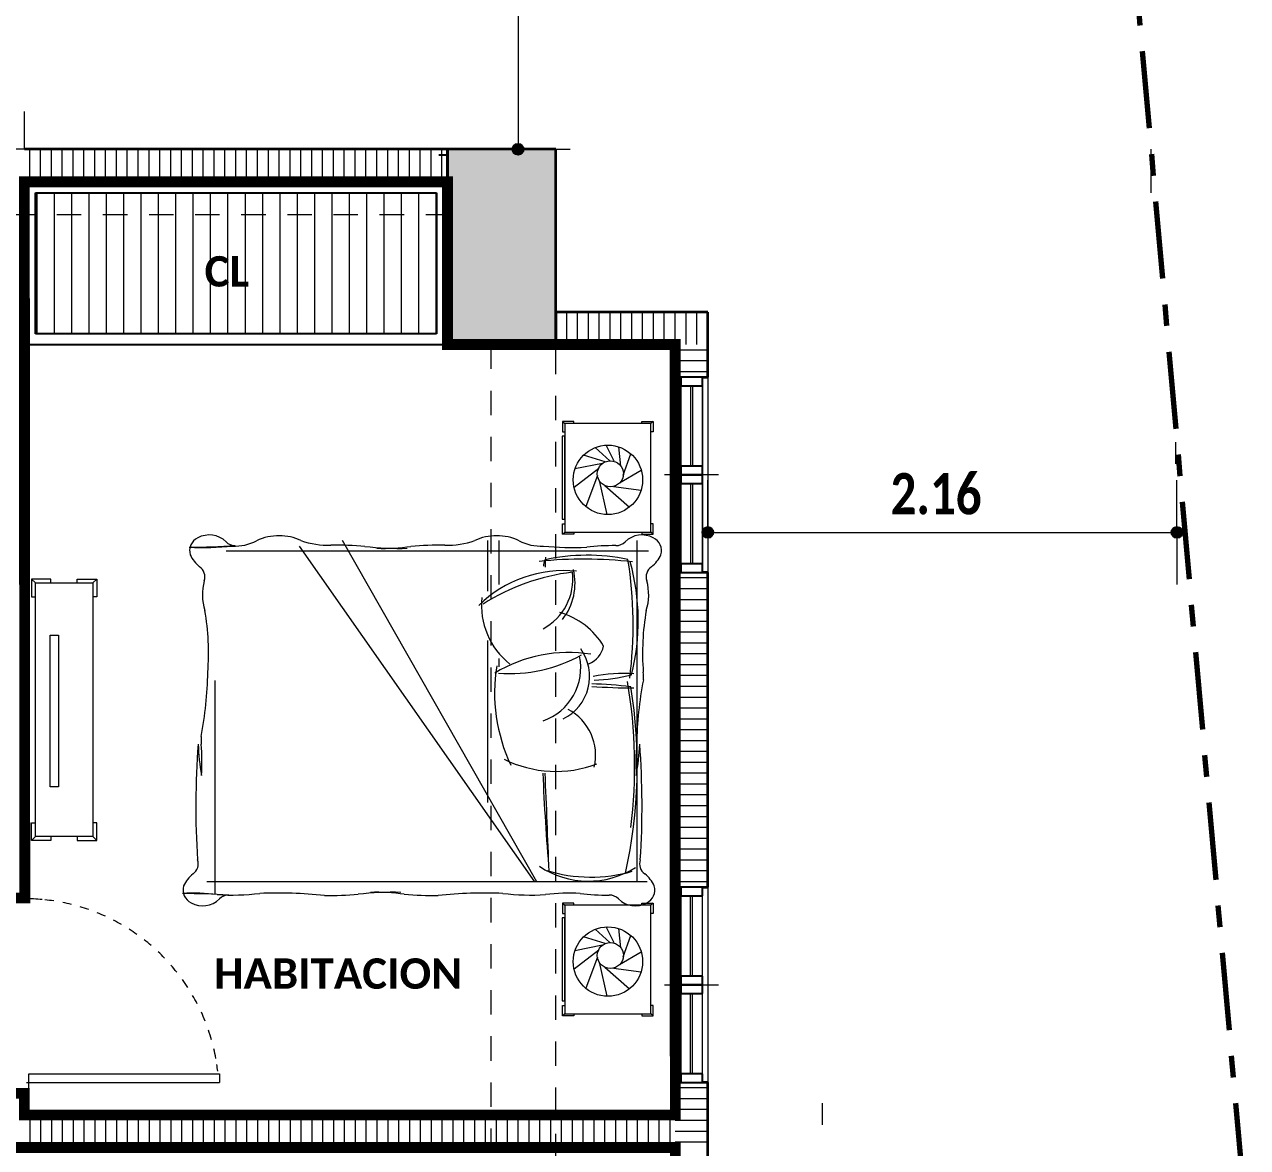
# Model space of a CAD drawing. Header units: metres. Extents: x -144 to 1000, y -717 to 29.
# Drawn here: x 844.81 to 850.45, y -552.97 to -547.79 of the extents above; entities that cross this region are included whole.
import ezdxf

# ---------------------------------------------------------------- set-up
doc = ezdxf.new("R2010")
doc.units = ezdxf.units.M
doc.linetypes.add('basculante modificado', pattern=[0.18, 0.1125, -0.0675])
doc.linetypes.add('Dash Dot 3_16_', pattern=[0.595313, 0.357187, -0.119063, 0, -0.119063])
doc.layers.get('0').update_dxf_attribs({"color": 1})
doc.layers.add('00-MEDICION', color=30, linetype='Continuous')
for name, color, linetype, lineweight in [('A-ANNO-DIMS', 1, 'Continuous', 9), ('A-DETL', 1, 'Continuous', 9), ('A-DETL-GENF', 1, 'Continuous', 9), ('A-DETL-THIN', 1, 'Continuous', 9), ('A-DOOR', 1, 'Continuous', 9), ('A-FLOR', 2, 'Continuous', 9), ('A-GENM', 1, 'Continuous', 9), ('A-GLAZ', 1, 'Continuous', 9), ('A-WALL', 4, 'Continuous', 9), ('G-ANNO-TEXT', 2, 'Continuous', 9), ('I-FURN', 2, 'Continuous', 9), ('S-COLS', 7, 'Continuous', 9)]:
    doc.layers.add(name, color=color, linetype=linetype, lineweight=lineweight)
doc.layers.add('A-WALL-PATT', color=7, linetype='Continuous', lineweight=35, true_color=0x9c9c9c)
doc.styles.add('Calibri_B', font='calibrib.ttf', dxfattribs={"height": 0.165})
doc.styles.add('Calibri_B_7', font='calibrib.ttf', dxfattribs={"width": 0.8, "height": 0.18})

# ---------------------------------------------------------------- blocks, each defined once
blk = doc.blocks.new('H')
at = {"layer": 'S-COLS', "true_color": 0x5c5c5c}
h = blk.add_hatch(color=251, dxfattribs=at)
h.paths.add_polyline_path([(850.9115, -509.2755), (851.4115, -509.2755), (851.4115, -508.3755), (850.9115, -508.3755), (850.9115, -508.8647)])
h.paths.add_polyline_path([(833.1867, -509.2755), (833.6117, -509.2755), (833.6117, -508.3755), (833.1117, -508.3755), (833.1117, -509.2755), (833.1239, -509.2755)])
h.paths.add_polyline_path([(841.3117, -509.2754), (841.3117, -508.3754), (840.8117, -508.3754), (840.8117, -509.2754)])
h.paths.add_polyline_path([(847.6117, -501.5754), (847.6118, -501.5754), (847.6115, -498.4254), (847.1118, -498.4255), (847.1118, -501.5754), (847.4617, -501.5754)])
h.paths.add_polyline_path([(833.4615, -501.5754), (833.6116, -501.5754), (833.6116, -500.8755), (833.1116, -500.8755), (833.1116, -501.5754), (833.4596, -501.5754)])
h.paths.add_polyline_path([(839.0113, -501.5754), (839.0117, -501.5752), (839.0113, -501.0755), (837.3115, -501.0755), (837.3115, -498.9255), (839.0118, -498.9255), (839.0113, -498.4255), (837.0115, -498.4256), (837.0116, -501.5754), (838.8616, -501.5754)])
h.paths.add_polyline_path([(840.8117, -501.5754), (841.3117, -501.5754), (841.3117, -500.6754), (840.8117, -500.6754), (840.8117, -501.4679)])
h.paths.add_polyline_path([(851.0118, -501.5754), (851.4118, -501.5754), (851.4118, -500.8755), (851.0118, -500.8755), (851.0118, -501.4679)])
h.paths.add_polyline_path([(841.1617, -499.3255), (841.3118, -499.3255), (841.3118, -498.4255), (840.8118, -498.4255), (840.8118, -499.3255), (841.0117, -499.3255)])
h.paths.add_polyline_path([(833.1115, -499.1255), (833.6115, -499.1255), (833.6115, -498.4244), (833.1115, -498.4255), (833.1115, -498.636)])
h.paths.add_polyline_path([(851.2874, -499.1255), (851.4118, -499.1255), (851.4118, -498.4244), (851.0118, -498.4255), (851.0118, -499.1255), (851.2617, -499.1255)])
h.paths.add_polyline_path([(841.0117, -490.4255), (841.3117, -490.4255), (841.3117, -489.5255), (840.8117, -489.5255), (840.8117, -490.4255)])
h.paths.add_polyline_path([(851.4117, -490.4255), (851.4117, -489.5255), (850.9117, -489.5255), (850.9117, -490.4255), (851.3467, -490.4255)])
h.paths.add_polyline_path([(833.3117, -489.8255), (834.2117, -489.8255), (834.2117, -489.3255), (833.3117, -489.3255), (833.3117, -489.7155)])
at = {"layer": 'A-DETL', "color": 7, "linetype": 'Dash Dot 3_16_', "lineweight": 70}
blk.add_line((853.8068, -485.6102), (856.2072, -512.684), dxfattribs=at)
at = {"layer": 'A-DETL', "color": 7, "linetype": 'basculante modificado'}
for p, q in [((850.9117, -489.5255), (841.3117, -489.5255)), ((844.0116, -489.8255), (850.9117, -489.8255)), ((851.1117, -490.4255), (851.1117, -498.4244)), ((851.4117, -498.4244), (851.4117, -490.4255))]:
    blk.add_line(p, q, dxfattribs=at)
at = {"layer": 'A-DETL', "color": 253, "true_color": 0xb6b6b6}
for p, q in [((854.154, -489.5257), (854.154, -489.7257)), ((854.2666, -490.8755), (854.2666, -490.9755)), ((852.6389, -493.921), (852.6389, -494.021))]:
    blk.add_line(p, q, dxfattribs=at)
at = {"layer": 'A-DETL-GENF', "color": 251, "true_color": 0x535353}
for p, q in [((849.0203, -490.3755), (849.0203, -489.7257)), ((849.1003, -490.3755), (849.1003, -489.7257)), ((849.1803, -490.3755), (849.1803, -489.7257)), ((849.2603, -490.3755), (849.2603, -489.7257)), ((849.3403, -490.3755), (849.3403, -489.7257)), ((849.4203, -490.3755), (849.4203, -489.7257)), ((849.5003, -490.3755), (849.5003, -489.7257)), ((849.5803, -490.3755), (849.5803, -489.7257)), ((849.6603, -490.3755), (849.6603, -489.7257)), ((849.7403, -490.3755), (849.7403, -489.7257)), ((849.8203, -490.3755), (849.8203, -489.7257)), ((849.9003, -490.3755), (849.9003, -489.7257)), ((849.9803, -490.3755), (849.9803, -489.7257)), ((850.0603, -490.3755), (850.0603, -489.7257)), ((850.1403, -490.3755), (850.1403, -489.7257)), ((850.2203, -490.3755), (850.2203, -489.7257)), ((850.3003, -490.3755), (850.3003, -489.7257)), ((850.3803, -490.3755), (850.3803, -489.7257)), ((850.4603, -490.3755), (850.4603, -489.7257)), ((850.5403, -490.3755), (850.5403, -489.7257)), ((850.6203, -490.3755), (850.6203, -489.7257)), ((850.7003, -490.3755), (850.7003, -489.7257)), ((850.7803, -490.3755), (850.7803, -489.7257)), ((850.8603, -490.3755), (850.8603, -489.7257))]:
    blk.add_line(p, q, dxfattribs=at)
at = {"layer": 'A-DETL-GENF', "lineweight": 25}
for p, q in [((851.9867, -490.5755), (851.9867, -490.6155)), ((852.0867, -490.5755), (851.9867, -490.5755)), ((852.0867, -490.6155), (852.0867, -490.5755)), ((851.9867, -490.6155), (852.0867, -490.6155)), ((851.9867, -490.9855), (851.9867, -491.0255)), ((852.0867, -490.9855), (851.9867, -490.9855)), ((851.9867, -491.0255), (851.9867, -491.0655)), ((852.0867, -491.0255), (851.9867, -491.0255)), ((851.9867, -491.0255), (852.0867, -491.0255)), ((852.0867, -491.0255), (852.0867, -490.9855)), ((852.0867, -491.0655), (852.0867, -491.0255)), ((851.9867, -491.0655), (852.0867, -491.0655)), ((851.9867, -491.4355), (851.9867, -491.4755)), ((852.0867, -491.4355), (851.9867, -491.4355)), ((851.9867, -491.4755), (852.0867, -491.4755)), ((852.0867, -491.4755), (852.0867, -491.4355)), ((851.9867, -492.9257), (851.9867, -492.9657)), ((852.0867, -492.9257), (851.9867, -492.9257)), ((852.0867, -492.9657), (852.0867, -492.9257)), ((851.9867, -492.9657), (852.0867, -492.9657)), ((851.9867, -493.3357), (851.9867, -493.3757)), ((852.0867, -493.3357), (851.9867, -493.3357)), ((852.0867, -493.3757), (852.0867, -493.3357)), ((851.9867, -493.3757), (852.0867, -493.3757)), ((851.9867, -493.3757), (851.9867, -493.4157)), ((852.0867, -493.3757), (851.9867, -493.3757)), ((852.0867, -493.4157), (852.0867, -493.3757)), ((851.9867, -493.4157), (852.0867, -493.4157)), ((851.9867, -493.7857), (851.9867, -493.8257)), ((852.0867, -493.7857), (851.9867, -493.7857)), ((852.0867, -493.8257), (852.0867, -493.7857)), ((851.9867, -493.8257), (852.0867, -493.8257))]:
    blk.add_line(p, q, dxfattribs=at)
at = {"layer": 'A-DETL-GENF'}
for p, q in [((851.9867, -490.6155), (851.9867, -490.9855)), ((852.0317, -490.6155), (852.0317, -490.9855)), ((852.0417, -490.6155), (852.0417, -490.9855)), ((852.0867, -490.6155), (852.0867, -490.9855)), ((851.9867, -491.0655), (851.9867, -491.4355)), ((852.0317, -491.0655), (852.0317, -491.4355)), ((852.0417, -491.0655), (852.0417, -491.4355)), ((852.0867, -491.0655), (852.0867, -491.4355)), ((851.9867, -493.3357), (851.9867, -492.9657)), ((852.0317, -493.3357), (852.0317, -492.9657)), ((852.0417, -493.3357), (852.0417, -492.9657)), ((852.0867, -493.3357), (852.0867, -492.9657)), ((851.9867, -493.7857), (851.9867, -493.4157)), ((852.0317, -493.7857), (852.0317, -493.4157)), ((852.0417, -493.7857), (852.0417, -493.4157)), ((852.0867, -493.7857), (852.0867, -493.4157))]:
    blk.add_line(p, q, dxfattribs=at)
at = {"layer": 'A-DETL-THIN'}
for p, q in [((850.8617, -489.7257), (849.0128, -489.7257)), ((849.0128, -489.7257), (849.0128, -490.3755)), ((850.8617, -490.3755), (850.8617, -489.7257)), ((849.0128, -490.3755), (850.8617, -490.3755))]:
    blk.add_line(p, q, dxfattribs=at)
at = {"layer": 'A-DOOR', "lineweight": 15}
for p, q in [((848.9817, -493.7857), (849.8617, -493.7857)), ((848.9817, -493.8607), (848.9817, -493.7857)), ((849.8617, -493.7857), (849.8617, -493.8257)), ((848.9717, -493.8257), (849.8617, -493.8257)), ((848.9717, -493.8607), (848.9817, -493.8607)), ((848.9717, -493.8757), (848.9717, -493.8607))]:
    blk.add_line(p, q, dxfattribs=at)
at = {"layer": 'A-DOOR'}
for start, end in [(84.8602, 90), (81.4009, 84.0571), (76.0919, 78.7462), (70.7809, 73.4371), (65.4605, 68.1223), (60.1233, 62.7944), (54.7622, 57.4462), (49.3702, 52.0705), (43.9406, 46.6605), (38.4672, 41.2097), (32.9441, 35.7122), (27.366, 30.1622), (21.7283, 24.5549), (15.8316, 18.8857), (10.2582, 13.1511), (10.2582, 13.1511), (6.4594, 8.45)]:
    blk.add_arc((848.9638, -493.8742), 0.8947, start, end, dxfattribs=at)
at = {"layer": 'A-FLOR'}
blk.add_line((848.9628, -489.5255), (848.9628, -489.3507), dxfattribs=at)
at = {"layer": 'A-GENM', "lineweight": 25}
for p, q in [((848.9628, -489.6757), (848.9628, -490.4255)), ((850.9117, -489.6757), (848.9628, -489.6757)), ((850.9117, -490.4255), (850.9117, -489.6757)), ((849.0128, -490.3755), (849.0128, -489.7257)), ((849.0128, -489.7257), (850.8617, -489.7257)), ((850.8617, -489.7257), (850.8617, -490.3755)), ((850.8617, -490.3755), (849.0128, -490.3755)), ((848.9628, -490.4255), (850.9117, -490.4255))]:
    blk.add_line(p, q, dxfattribs=at)
at = {"layer": 'A-GLAZ'}
for p, q in [((852.0867, -490.5755), (851.9867, -490.5755)), ((851.9867, -490.5755), (851.9867, -491.0255)), ((852.0867, -491.0255), (852.0867, -490.5755)), ((852.1617, -491.0255), (851.9117, -491.0255)), ((852.0867, -491.0255), (851.9867, -491.0255)), ((851.9867, -491.0255), (851.9867, -491.4755)), ((852.0867, -491.0255), (851.9867, -491.0255)), ((852.0867, -491.4755), (852.0867, -491.0255)), ((852.0867, -491.4755), (851.9867, -491.4755)), ((851.9867, -492.9257), (852.0867, -492.9257)), ((851.9867, -492.9257), (851.9867, -493.3757)), ((852.0867, -493.3757), (852.0867, -492.9257)), ((851.9117, -493.3757), (852.1617, -493.3757)), ((851.9867, -493.3757), (852.0867, -493.3757)), ((851.9867, -493.3757), (852.0867, -493.3757)), ((851.9867, -493.3757), (851.9867, -493.8257)), ((852.0867, -493.8257), (852.0867, -493.3757)), ((851.9867, -493.8257), (852.0867, -493.8257))]:
    blk.add_line(p, q, dxfattribs=at)
at = {"layer": 'A-WALL', "lineweight": 35}
for p, q in [((850.9117, -489.5255), (848.9617, -489.5255)), ((850.9117, -489.6755), (850.9117, -489.5255)), ((848.9617, -489.6755), (850.9117, -489.6755)), ((852.1117, -490.2755), (851.4117, -490.2755)), ((851.4117, -490.2755), (851.4117, -490.4255)), ((852.1117, -490.5755), (852.1117, -490.2755)), ((851.4117, -490.4255), (851.9617, -490.4255)), ((851.9617, -490.4255), (851.9617, -490.5755)), ((851.9617, -490.5755), (851.9867, -490.5755)), ((852.0867, -490.5755), (852.1117, -490.5755)), ((851.9617, -491.4755), (851.9617, -492.9257)), ((851.9867, -491.4755), (851.9617, -491.4755)), ((852.1117, -491.4755), (852.0867, -491.4755)), ((852.1117, -492.9257), (852.1117, -491.4755)), ((851.9617, -492.9257), (851.9867, -492.9257)), ((852.0867, -492.9257), (852.1117, -492.9257)), ((851.9617, -493.8257), (851.9617, -493.9757)), ((851.9867, -493.8257), (851.9617, -493.8257)), ((852.1117, -493.8257), (852.0867, -493.8257)), ((852.1117, -494.6244), (852.1117, -493.8257)), ((851.9617, -493.9757), (848.9617, -493.9757))]:
    blk.add_line(p, q, dxfattribs=at)
at = {"layer": 'A-WALL'}
for p, q in [((851.9617, -491.4755), (851.9617, -490.5755)), ((852.1117, -490.5755), (852.1117, -491.4755)), ((851.9617, -493.8257), (851.9617, -492.9257)), ((852.1117, -492.9257), (852.1117, -493.8257))]:
    blk.add_line(p, q, dxfattribs=at)
at = {"layer": 'A-WALL-PATT', "color": 8, "lineweight": 5, "true_color": 0x727272}
for p, q in [((848.9863, -489.6755), (848.9863, -489.5257)), ((849.0363, -489.6755), (849.0363, -489.5257)), ((849.0863, -489.6755), (849.0863, -489.5257)), ((849.1363, -489.6755), (849.1363, -489.5257)), ((849.1863, -489.6755), (849.1863, -489.5257)), ((849.2363, -489.6755), (849.2363, -489.5257)), ((849.2863, -489.6755), (849.2863, -489.5257)), ((849.3363, -489.6755), (849.3363, -489.5256)), ((849.3863, -489.6755), (849.3863, -489.5256)), ((849.4363, -489.6755), (849.4363, -489.5256)), ((849.4863, -489.6755), (849.4863, -489.5256)), ((849.5363, -489.6755), (849.5363, -489.5256)), ((849.5863, -489.6755), (849.5863, -489.5256)), ((849.6363, -489.6755), (849.6363, -489.5256)), ((849.6863, -489.6755), (849.6863, -489.5256)), ((849.7363, -489.6755), (849.7363, -489.5256)), ((849.7863, -489.6755), (849.7863, -489.5256)), ((849.8363, -489.6755), (849.8363, -489.5256)), ((849.8863, -489.6755), (849.8863, -489.5256)), ((849.9363, -489.6755), (849.9363, -489.5256)), ((849.9863, -489.6755), (849.9863, -489.5256)), ((850.0363, -489.6755), (850.0363, -489.5256)), ((850.0863, -489.6755), (850.0863, -489.5256)), ((850.1363, -489.6755), (850.1363, -489.5256)), ((850.1863, -489.6755), (850.1863, -489.5256)), ((850.2363, -489.6755), (850.2363, -489.5256)), ((850.2863, -489.6755), (850.2863, -489.5256)), ((850.3363, -489.6755), (850.3363, -489.5255)), ((850.3863, -489.6755), (850.3863, -489.5255)), ((850.4363, -489.6755), (850.4363, -489.5255)), ((850.4863, -489.6755), (850.4863, -489.5255)), ((850.5363, -489.6755), (850.5363, -489.5255)), ((850.5863, -489.6755), (850.5863, -489.5255)), ((850.6363, -489.6755), (850.6363, -489.5255)), ((850.6863, -489.6755), (850.6863, -489.5255)), ((850.7363, -489.6755), (850.7363, -489.5255)), ((850.7863, -489.6755), (850.7863, -489.5255)), ((850.8363, -489.6755), (850.8363, -489.5255)), ((850.8863, -489.6755), (850.8863, -489.5255)), ((851.4613, -490.4255), (851.4613, -490.2755)), ((851.5113, -490.4255), (851.5113, -490.2755)), ((851.5613, -490.4255), (851.5613, -490.2755)), ((851.6113, -490.4255), (851.6113, -490.2755)), ((851.6613, -490.4255), (851.6613, -490.2755)), ((851.7113, -490.4255), (851.7113, -490.2755)), ((851.7613, -490.4255), (851.7613, -490.2755)), ((851.8113, -490.4255), (851.8113, -490.2755)), ((851.8613, -490.4255), (851.8613, -490.2755)), ((851.9113, -490.4255), (851.9113, -490.2755)), ((851.9613, -490.4255), (851.9613, -490.2755)), ((852.0113, -490.4255), (852.0113, -490.2755)), ((852.0613, -490.4255), (852.0613, -490.2755)), ((852.1113, -490.4255), (852.1113, -490.2755)), ((851.9617, -490.4496), (852.1117, -490.4496)), ((851.9617, -490.4996), (852.1117, -490.4996)), ((851.9617, -490.5496), (852.1117, -490.5496)), ((851.9617, -491.4996), (852.1117, -491.4996)), ((851.9617, -491.5496), (852.1117, -491.5496)), ((851.9617, -491.5996), (852.1117, -491.5996)), ((851.9617, -491.6496), (852.1117, -491.6496)), ((851.9617, -491.6996), (852.1117, -491.6996)), ((851.9617, -491.7496), (852.1117, -491.7496)), ((851.9617, -491.7996), (852.1117, -491.7996)), ((851.9617, -491.8496), (852.1117, -491.8496)), ((851.9617, -491.8996), (852.1117, -491.8996)), ((851.9617, -491.9496), (852.1117, -491.9496)), ((851.9617, -491.9996), (852.1117, -491.9996)), ((851.9617, -492.0496), (852.1117, -492.0496)), ((851.9617, -492.0996), (852.1117, -492.0996)), ((851.9617, -492.1496), (852.1117, -492.1496)), ((851.9617, -492.1996), (852.1117, -492.1996)), ((851.9617, -492.2496), (852.1117, -492.2496)), ((851.9617, -492.2996), (852.1117, -492.2996)), ((851.9617, -492.3496), (852.1117, -492.3496)), ((851.9617, -492.3996), (852.1117, -492.3996)), ((851.9617, -492.4496), (852.1117, -492.4496)), ((851.9617, -492.4996), (852.1117, -492.4996)), ((851.9617, -492.5496), (852.1117, -492.5496)), ((851.9617, -492.5996), (852.1117, -492.5996)), ((851.9617, -492.6496), (852.1117, -492.6496)), ((851.9617, -492.6996), (852.1117, -492.6996)), ((851.9617, -492.7496), (852.1117, -492.7496)), ((851.9617, -492.7996), (852.1117, -492.7996)), ((851.9617, -492.8496), (852.1117, -492.8496)), ((851.9617, -492.8996), (852.1117, -492.8996)), ((851.9617, -493.8496), (852.1117, -493.8496)), ((851.9617, -493.8996), (852.1117, -493.8996)), ((851.9617, -493.9496), (852.1117, -493.9496)), ((848.9863, -493.9757), (848.9863, -494.1257)), ((849.0363, -493.9757), (849.0363, -494.1257)), ((849.0863, -493.9757), (849.0863, -494.1257)), ((849.1363, -493.9757), (849.1363, -494.1257)), ((849.1863, -493.9757), (849.1863, -494.1257)), ((849.2363, -493.9757), (849.2363, -494.1257)), ((849.2863, -493.9757), (849.2863, -494.1257)), ((849.3363, -493.9757), (849.3363, -494.1257)), ((849.3863, -493.9757), (849.3863, -494.1257)), ((849.4363, -493.9757), (849.4363, -494.1257)), ((849.4863, -493.9757), (849.4863, -494.1257)), ((849.5363, -493.9757), (849.5363, -494.1257)), ((849.5863, -493.9757), (849.5863, -494.1257)), ((849.6363, -493.9757), (849.6363, -494.1257)), ((849.6863, -493.9757), (849.6863, -494.1257)), ((849.7363, -493.9757), (849.7363, -494.1257)), ((849.7863, -493.9757), (849.7863, -494.1257)), ((849.8363, -493.9757), (849.8363, -494.1257)), ((849.8863, -493.9757), (849.8863, -494.1257)), ((849.9363, -493.9757), (849.9363, -494.1257)), ((849.9863, -493.9757), (849.9863, -494.1257)), ((850.0363, -493.9757), (850.0363, -494.1257)), ((850.0863, -493.9757), (850.0863, -494.1257)), ((850.1363, -493.9757), (850.1363, -494.1257)), ((850.1863, -493.9757), (850.1863, -494.1257)), ((850.2363, -493.9757), (850.2363, -494.1257)), ((850.2863, -493.9757), (850.2863, -494.1257)), ((850.3363, -493.9757), (850.3363, -494.1257)), ((850.3863, -493.9757), (850.3863, -494.1257)), ((850.4363, -493.9757), (850.4363, -494.1257)), ((850.4863, -493.9757), (850.4863, -494.1257)), ((850.5363, -493.9757), (850.5363, -494.1257)), ((850.5863, -493.9757), (850.5863, -494.1257)), ((850.6363, -493.9757), (850.6363, -494.1257)), ((850.6863, -493.9757), (850.6863, -494.1257)), ((850.7363, -493.9757), (850.7363, -494.1257)), ((850.7863, -493.9757), (850.7863, -494.1257)), ((850.8363, -493.9757), (850.8363, -494.1257)), ((850.8863, -493.9757), (850.8863, -494.1257)), ((850.9363, -493.9757), (850.9363, -494.1257)), ((850.9863, -493.9757), (850.9863, -494.1257)), ((851.0363, -493.9757), (851.0363, -494.1257)), ((851.0863, -493.9757), (851.0863, -494.1257)), ((851.1363, -493.9757), (851.1363, -494.1257)), ((851.1863, -493.9757), (851.1863, -494.1257)), ((851.2363, -493.9757), (851.2363, -494.1257)), ((851.2863, -493.9757), (851.2863, -494.1257)), ((851.3363, -493.9757), (851.3363, -494.1257)), ((851.3863, -493.9757), (851.3863, -494.1257)), ((851.4363, -493.9757), (851.4363, -494.1257)), ((851.4863, -493.9757), (851.4863, -494.1257)), ((851.5363, -493.9757), (851.5363, -494.1257)), ((851.5863, -493.9757), (851.5863, -494.1257)), ((851.6363, -493.9757), (851.6363, -494.1257)), ((851.6863, -493.9757), (851.6863, -494.1257)), ((851.7363, -493.9757), (851.7363, -494.1257)), ((851.7863, -493.9757), (851.7863, -494.1257)), ((851.8363, -493.9757), (851.8363, -494.1257)), ((851.8863, -493.9757), (851.8863, -494.1257)), ((851.9363, -493.9757), (851.9363, -494.1257)), ((851.9617, -493.9996), (852.1117, -493.9996)), ((851.9617, -494.0496), (852.1117, -494.0496)), ((851.9617, -494.0996), (852.1117, -494.0996))]:
    blk.add_line(p, q, dxfattribs=at)
at = {"layer": 'I-FURN'}
for p, q in [((851.4416, -490.7795), (851.4525, -490.7894)), ((851.4416, -490.7795), (851.4416, -490.8271)), ((851.494, -490.7795), (851.4416, -490.7795)), ((851.4525, -490.7894), (851.4525, -491.2894)), ((851.8497, -490.7894), (851.4525, -490.7894)), ((851.494, -490.7894), (851.494, -490.7795)), ((851.8082, -490.7795), (851.8606, -490.7795)), ((851.8082, -490.7894), (851.8082, -490.7795)), ((851.8606, -490.7795), (851.8497, -490.7894)), ((851.8497, -491.2894), (851.8497, -490.7894)), ((851.8606, -490.7795), (851.8606, -490.8271)), ((851.4398, -490.8483), (851.4398, -491.2306)), ((851.4525, -490.8483), (851.4398, -490.8483)), ((851.4416, -490.8271), (851.4525, -490.8271)), ((851.4525, -491.2306), (851.4525, -490.8483)), ((851.8606, -490.8271), (851.8497, -490.8271)), ((851.6603, -490.961), (851.5926, -490.8998)), ((851.6794, -490.9634), (851.6439, -490.8891)), ((851.7114, -490.9863), (851.7009, -490.8969)), ((851.6257, -490.9735), (851.4993, -490.9989)), ((851.6391, -490.9657), (851.5394, -490.9346)), ((851.7221, -491.0277), (851.7569, -490.9287)), ((851.609, -490.9964), (851.4951, -491.084)), ((851.6029, -491.0284), (851.5492, -491.1722)), ((851.7053, -491.0631), (851.8048, -491.004)), ((851.6107, -491.0514), (851.6462, -491.209)), ((851.6368, -491.0752), (851.7504, -491.1746)), ((851.6777, -491.079), (851.8043, -491.0959)), ((851.4398, -491.2306), (851.4525, -491.2306)), ((851.4416, -491.2517), (851.4525, -491.2517)), ((851.4416, -491.2994), (851.4416, -491.2517)), ((851.8606, -491.2517), (851.8497, -491.2517)), ((851.8606, -491.2994), (851.8606, -491.2517)), ((851.4416, -491.2994), (851.4525, -491.2894)), ((851.494, -491.2994), (851.4416, -491.2994)), ((851.4525, -491.2894), (851.8497, -491.2894)), ((851.494, -491.2894), (851.494, -491.2994)), ((851.8082, -491.2894), (851.8082, -491.2994)), ((851.8082, -491.2994), (851.8606, -491.2994)), ((851.8606, -491.2994), (851.8497, -491.2894)), ((851.3141, -492.9019), (850.2306, -491.355)), ((851.3241, -492.9019), (850.4276, -491.3282)), ((851.0975, -491.5624), (851.0975, -491.3282)), ((851.1505, -491.5309), (851.1505, -491.3282)), ((851.7864, -491.9731), (851.7864, -491.3282)), ((851.8376, -491.3769), (849.8916, -491.3769)), ((851.7864, -492.9019), (851.7864, -491.4572)), ((848.9943, -491.5072), (848.9943, -491.5887)), ((849.0839, -491.5072), (848.9943, -491.5072)), ((848.9943, -491.5072), (849.013, -491.5242)), ((849.013, -492.6931), (849.013, -491.5242)), ((849.013, -491.5242), (849.2767, -491.5242)), ((849.0839, -491.5242), (849.0839, -491.5072)), ((849.2058, -491.5072), (849.2954, -491.5072)), ((849.2058, -491.5242), (849.2058, -491.5072)), ((849.2954, -491.5072), (849.2767, -491.5242)), ((849.2767, -491.5242), (849.2767, -492.6931)), ((849.2954, -491.5072), (849.2954, -491.5887)), ((848.9943, -491.5887), (849.013, -491.5887)), ((849.2954, -491.5887), (849.2767, -491.5887)), ((849.0802, -492.4631), (849.0802, -491.7642)), ((849.0802, -491.7642), (849.1194, -491.7642)), ((849.1194, -491.7642), (849.1194, -492.4631)), ((851.0975, -492.5355), (851.0975, -491.7892)), ((851.1505, -491.9101), (851.1505, -491.8715)), ((849.841, -492.9571), (849.841, -491.9731)), ((849.1194, -492.4631), (849.0802, -492.4631)), ((848.9943, -492.6287), (849.013, -492.6287)), ((848.9943, -492.7101), (848.9943, -492.6287)), ((849.2954, -492.6287), (849.2767, -492.6287)), ((849.2954, -492.7101), (849.2954, -492.6287)), ((848.9943, -492.7101), (849.013, -492.6931)), ((849.0839, -492.7101), (848.9943, -492.7101)), ((849.2767, -492.6931), (849.013, -492.6931)), ((849.0839, -492.6931), (849.0839, -492.7101)), ((849.2058, -492.6931), (849.2058, -492.7101)), ((849.2058, -492.7101), (849.2954, -492.7101)), ((849.2954, -492.7101), (849.2767, -492.6931)), ((851.8326, -492.9019), (849.8028, -492.9019)), ((851.4416, -492.9992), (851.4525, -493.0092)), ((851.4416, -492.9992), (851.4416, -493.0468)), ((851.494, -492.9992), (851.4416, -492.9992)), ((851.494, -493.0092), (851.494, -492.9992)), ((851.8082, -492.9992), (851.8606, -492.9992)), ((851.8082, -493.0092), (851.8082, -492.9992)), ((851.8606, -492.9992), (851.8497, -493.0092)), ((851.8606, -492.9992), (851.8606, -493.0468)), ((851.4416, -493.0468), (851.4525, -493.0468)), ((851.4525, -493.0092), (851.4525, -493.5092)), ((851.8497, -493.0092), (851.4525, -493.0092)), ((851.8497, -493.5092), (851.8497, -493.0092)), ((851.8606, -493.0468), (851.8497, -493.0468)), ((851.4398, -493.068), (851.4398, -493.4503)), ((851.4525, -493.068), (851.4398, -493.068)), ((851.4525, -493.4503), (851.4525, -493.068)), ((851.6794, -493.1831), (851.6439, -493.1088)), ((851.7114, -493.206), (851.7009, -493.1166)), ((851.6391, -493.1854), (851.5394, -493.1543)), ((851.6603, -493.1807), (851.5926, -493.1195)), ((851.7221, -493.2474), (851.7569, -493.1485)), ((851.609, -493.2161), (851.4951, -493.3038)), ((851.6257, -493.1933), (851.4993, -493.2187)), ((851.7053, -493.2828), (851.8048, -493.2237)), ((851.6029, -493.2481), (851.5492, -493.3919)), ((851.6107, -493.2711), (851.6462, -493.4287)), ((851.6368, -493.2949), (851.7504, -493.3943)), ((851.6777, -493.2987), (851.8043, -493.3156)), ((851.4398, -493.4503), (851.4525, -493.4503)), ((851.4416, -493.4715), (851.4525, -493.4715)), ((851.4416, -493.5191), (851.4416, -493.4715)), ((851.4525, -493.5092), (851.4416, -493.5191)), ((851.4525, -493.5092), (851.8497, -493.5092)), ((851.494, -493.5092), (851.494, -493.5191)), ((851.8082, -493.5092), (851.8082, -493.5191)), ((851.8606, -493.4715), (851.8497, -493.4715)), ((851.8606, -493.5191), (851.8497, -493.5092)), ((851.8606, -493.5191), (851.8606, -493.4715)), ((851.494, -493.5191), (851.4416, -493.5191)), ((851.8082, -493.5191), (851.8606, -493.5191))]:
    blk.add_line(p, q, dxfattribs=at)
for centre, radius in [((851.6513, -491.049), 0.16), ((851.6625, -491.021), 0.06), ((851.6513, -493.2687), 0.16), ((851.6625, -493.2407), 0.06)]:
    blk.add_circle(centre, radius, dxfattribs=at)
for centre, radius, start, end in [((849.8141, -491.4134), 0.1105, 45.7841, 118.7213), ((850.1289, -491.5263), 0.219, 87.9632, 116.1276), ((850.146, -491.5075), 0.2003, 63.047, 92.6492), ((851.1287, -491.5075), 0.2003, 87.3508, 116.953), ((851.1457, -491.5263), 0.219, 63.8724, 92.0368), ((851.8074, -491.4134), 0.1105, 61.2787, 134.2159), ((849.7227, -488.1756), 3.1832, 269.9735, 273.8056), ((849.792, -490.1506), 1.2103, 266.6495, 276.12), ((849.7879, -491.375), 0.0644, 114.6552, 197.0582), ((849.9325, -491.2946), 0.0572, 223.7565, 271.4444), ((849.9318, -491.1359), 0.2183, 267.1562, 297.4576), ((850.3598, -490.9794), 0.3706, 250.6064, 272.328), ((850.3645, -493.7234), 2.3738, 85.9688, 89.7495), ((850.69, -489.9989), 1.3659, 263.3302, 271.5425), ((850.6162, -490.487), 0.8777, 268.077, 278.3227), ((850.9102, -493.7234), 2.3738, 90.2505, 94.0312), ((850.9148, -490.9794), 0.3706, 267.672, 289.3936), ((851.3428, -491.1359), 0.2183, 242.5424, 272.8438), ((851.4827, -490.1506), 1.2103, 263.88, 273.3505), ((851.6867, -492.6194), 1.2676, 89.9592, 96.0322), ((851.689, -491.2946), 0.0572, 268.5556, 316.2435), ((851.8337, -491.375), 0.0644, 342.9418, 65.3448), ((849.8584, -491.3358), 0.1443, 203.7061, 231.956), ((851.5403, -493.4097), 1.9954, 83.5293, 95.9065), ((852.9561, -491.7098), 1.6237, 169.6594, 170.6708), ((851.5585, -492.306), 0.9098, 78.2565, 102.6825), ((849.3104, -491.392), 2.0543, 358.35, 359.6152), ((849.8095, -491.7193), 1.9579, 352.8391, 8.9331), ((851.7631, -491.3358), 0.1443, 308.044, 336.2939), ((849.7381, -491.4958), 0.0559, 340.2311, 55.8644), ((851.4496, -492.0287), 0.5616, 84.187, 134.4731), ((851.6011, -492.442), 0.9739, 96.6646, 122.6196), ((851.2303, -491.5058), 0.2596, 297.9999, 6.8874), ((851.231, -491.526), 0.2687, 321.9188, 13.6704), ((850.7783, -491.698), 1.0127, 345.7546, 15.5344), ((851.8834, -491.4958), 0.0559, 124.1356, 199.7689), ((850.0285, -491.5784), 0.2462, 164.9987, 197.1808), ((851.593, -491.5784), 0.2462, 342.8192, 15.0013), ((851.4167, -491.6261), 0.3482, 174.3187, 231.2722), ((848.8367, -491.8294), 0.9731, 2.2076, 10.5557), ((852.7848, -491.8294), 0.9731, 169.4443, 177.7924), ((851.3406, -491.9856), 0.3369, 30.2878, 74.5982), ((848.8366, -491.85), 0.9742, 354.9526, 3.4165), ((851.522, -491.792), 0.1121, 291.6793, 347.8243), ((852.7849, -491.85), 0.9742, 176.5835, 185.0474), ((851.4685, -492.4962), 0.6518, 80.8023, 121.3458), ((851.1972, -491.2537), 0.6879, 265.8503, 298.9544), ((851.2671, -491.915), 0.2591, 289.1658, 11.9587), ((851.3499, -491.9554), 0.2171, 296.1579, 35.8329), ((851.9147, -492.0293), 0.7857, 170.9394, 205.2191), ((848.1294, -491.9112), 1.6778, 348.9775, 359.1654), ((851.5507, -493.5591), 1.57, 82.4467, 89.0553), ((851.7289, -492.719), 0.778, 86.877, 100.8333), ((851.5657, -491.2046), 0.7676, 271.6124, 284.6566), ((849.4539, -492.3681), 2.3207, 352.9859, 9.6715), ((853.4616, -492.2914), 1.6778, 168.9775, 179.1523), ((850.9671, -491.9612), 0.8477, 359.3603, 1.7242), ((851.7768, -488.9692), 3.0385, 266.2238, 269.8937), ((849.4891, -492.3682), 2.2972, 347.6192, 9.1562), ((851.3566, -492.3178), 0.2382, 346.5097, 62.2958), ((853.4349, -492.5511), 3.683, 175.5733, 183.8684), ((850.7778, -492.2286), 1.0156, 182.1601, 190.3315), ((850.6239, -492.2415), 0.8477, 179.3603, 181.7242), ((848.8062, -492.3527), 0.9742, 356.5835, 5.0474), ((852.7544, -492.3527), 0.9742, 174.9426, 183.4165), ((850.7828, -492.2286), 1.0156, 349.6685, 357.8399), ((848.1257, -492.5511), 3.683, 356.1316, 4.4267), ((851.4116, -491.8575), 0.5349, 243.4974, 290.6974), ((862.398, -491.9297), 11.0568, 182.44004, 184.78531), ((787.0241, -495.1989), 64.3987, 2.088342, 2.490604), ((849.7077, -492.8185), 0.0559, 304.1356, 19.7689), ((851.561, -492.4927), 0.4055, 236.1664, 302.49), ((851.853, -492.8185), 0.0559, 160.2311, 235.8644), ((849.828, -492.9785), 0.1443, 128.044, 156.2939), ((851.5726, -492.1891), 0.6905, 252.8591, 286.0737), ((851.7326, -492.9785), 0.1443, 23.7061, 51.956), ((849.7574, -492.9393), 0.0644, 162.9418, 245.3448), ((851.8032, -492.9393), 0.0644, 294.6552, 17.0582), ((849.7474, -493.7288), 0.7754, 82.3521, 94.1859), ((849.6923, -496.1387), 3.1832, 86.1944, 90.0265), ((849.7837, -492.9009), 0.1105, 241.2787, 314.2159), ((849.9182, -491.8708), 1.0916, 266.4465, 276.7909), ((849.9021, -493.0197), 0.0572, 88.5556, 136.2435), ((850.1304, -494.935), 1.9819, 83.7989, 92.4013), ((850.3341, -490.5909), 2.3738, 270.2505, 274.0312), ((850.6596, -494.3155), 1.3659, 88.4575, 96.6698), ((850.5858, -493.8273), 0.8777, 81.6773, 91.923), ((850.8797, -490.5909), 2.3738, 265.9688, 269.7495), ((851.0834, -494.935), 1.9819, 87.5987, 96.2011), ((851.2955, -491.8708), 1.0916, 263.2091, 273.5535), ((851.4664, -493.7288), 0.7754, 85.8141, 97.6479), ((851.6562, -491.6949), 1.2676, 263.9678, 270.0408), ((851.6586, -493.0197), 0.0572, 43.7565, 91.4444), ((851.777, -492.9009), 0.1105, 225.7841, 298.7213)]:
    blk.add_arc(centre, radius, start, end, dxfattribs=at)
at = {"layer": 'S-COLS', "lineweight": 35}
for p, q in [((851.4117, -489.5255), (850.9117, -489.5255)), ((850.9117, -489.5255), (850.9117, -490.4255)), ((851.4117, -490.4255), (851.4117, -489.5255)), ((850.9117, -490.4255), (851.4117, -490.4255))]:
    blk.add_line(p, q, dxfattribs=at)
at = {"layer": 'G-ANNO-TEXT', "style": 'Calibri_B'}
for s, p in [('CL', (849.7926, -490.1581)), ('HABITACION', (849.8356, -493.394))]:
    blk.add_text(s, height=0.14, dxfattribs=at).set_placement(p)
blk = doc.blocks.new('OOOO')
at = {"layer": 'A-ANNO-DIMS', "lineweight": 25, "true_color": 0x0000ff}
h = blk.add_hatch(color=5, dxfattribs=at)
edge = h.paths.add_edge_path()
edge.add_arc((614.4115, -491.8246), 0.025, 0, 360)
h = blk.add_hatch(color=5, dxfattribs=at)
edge = h.paths.add_edge_path()
edge.add_arc((615.2859, -493.59), 0.025, 0, 360)
h = blk.add_hatch(color=5, dxfattribs=at)
edge = h.paths.add_edge_path()
edge.add_arc((617.4479, -493.59), 0.025, 0, 360)
at = {"layer": 'A-ANNO-DIMS', "color": 5, "true_color": 0x0000ff}
for p, q in [((614.4115, -488.2175), (614.4115, -491.8246)), ((614.4115, -491.8246), (614.1715, -491.8246)), ((614.4115, -491.8246), (614.6515, -491.8246)), ((615.2859, -493.59), (615.2859, -493.35)), ((617.4479, -493.59), (617.4479, -493.35)), ((615.2859, -493.59), (617.4479, -493.59)), ((615.2859, -493.59), (615.2859, -493.83)), ((617.4479, -493.59), (617.4479, -493.83))]:
    blk.add_line(p, q, dxfattribs=at)
at = {"layer": 'A-ANNO-DIMS', "color": 5, "lineweight": 25, "true_color": 0x0000ff}
for centre in [(614.4115, -491.8246), (615.2859, -493.59), (617.4479, -493.59)]:
    blk.add_circle(centre, 0.025, dxfattribs=at)
at = {"layer": 'A-DETL-GENF', "lineweight": 25}
blk.add_line((614.046, -491.8498), (614.086, -491.8498), dxfattribs=at)
at = {"layer": 'S-COLS', "lineweight": 35}
for p, q in [((614.586, -491.8246), (614.086, -491.8246)), ((614.086, -491.8246), (614.086, -491.8498))]:
    blk.add_line(p, q, dxfattribs=at)
at = {"layer": 'A-ANNO-DIMS', "color": 5, "true_color": 0x0000ff, "insert": (616.1285, -493.3167), "char_height": 0.19, "width": 0.572076, "attachment_point": 1, "line_spacing_factor": 1.158048, "style": 'Calibri_B_7'}
blk.add_mtext('2.16', dxfattribs=at)

msp = doc.modelspace()

# ---------------------------------------------------------------- linework, layer by layer
at = {"layer": '00-MEDICION', "const_width": 0.05}
for points in [[(844.6578, -551.8193), (844.8099, -551.8193), (844.8078, -548.519), (846.7578, -548.5193), (846.7578, -549.269), (847.8074, -549.269), (847.8078, -552.8193), (844.8078, -552.8193), (844.8078, -552.7193), (844.6578, -552.7193)], [(844.6578, -552.9693), (847.8078, -552.9693), (847.8078, -553.468), (848.708, -553.468), (848.708, -557.268), (847.9578, -557.268), (847.9578, -555.468), (847.8078, -555.468), (847.8078, -555.718), (845.3577, -555.718), (845.3577, -555.868), (845.4577, -555.8681), (845.4577, -556.468), (845.6077, -556.468), (845.6077, -555.8681), (847.8032, -555.8693), (847.8078, -557.268), (845.4477, -557.269), (845.4477, -557.419), (846.8535, -557.419), (846.8579, -557.969)]]:
    msp.add_lwpolyline(points, dxfattribs=at)

# ---------------------------------------------------------------- block references
at = {"color": 3}
for name, p in [('H', (-4.1539, -58.8435)), ('OOOO', (232.6719, -56.5445))]:
    msp.add_blockref(name, p, dxfattribs=at)

doc.saveas('drawing.dxf')
